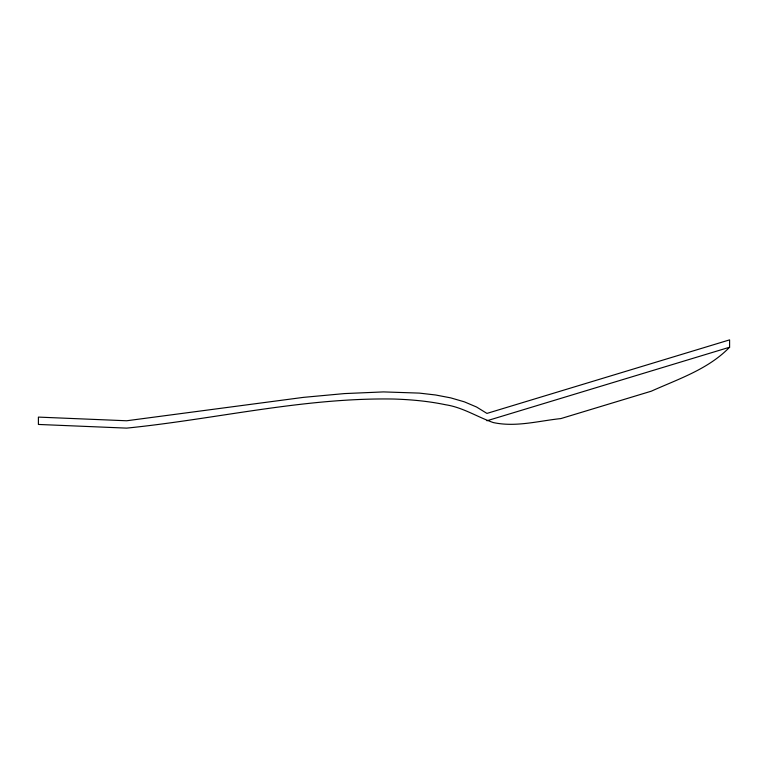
<?xml version="1.0" encoding="UTF-8"?>
<svg xmlns="http://www.w3.org/2000/svg" width="768" height="768" viewBox="0 0 768 768"><rect width="100%" height="100%" fill="white"/><g stroke="black" fill="none" stroke-linecap="round" stroke-linejoin="round"><path stroke-width="1.15" d="M729.6 347.232C708.192 369.293 678.614 378.893 651.293 391.19L560.88 418.579C538.339 420.95 515.75 427.421 493.21 422.544C477.274 416.976 462.701 407.328 445.565 404.746C428.563 401.184 411.235 399.59 393.878 399.034C303.85 397.44 215.779 419.155 126.634 428.122L38.4 424.445L38.4 417.101L126.634 420.768L303.485 397.363L344.496 393.581L383.51 391.91L419.328 393.101L435.658 394.992L450.739 397.882L464.41 401.856L476.534 407.002L486.941 413.414L729.6 339.878L729.6 347.232L486.941 420.768"/></g></svg>
